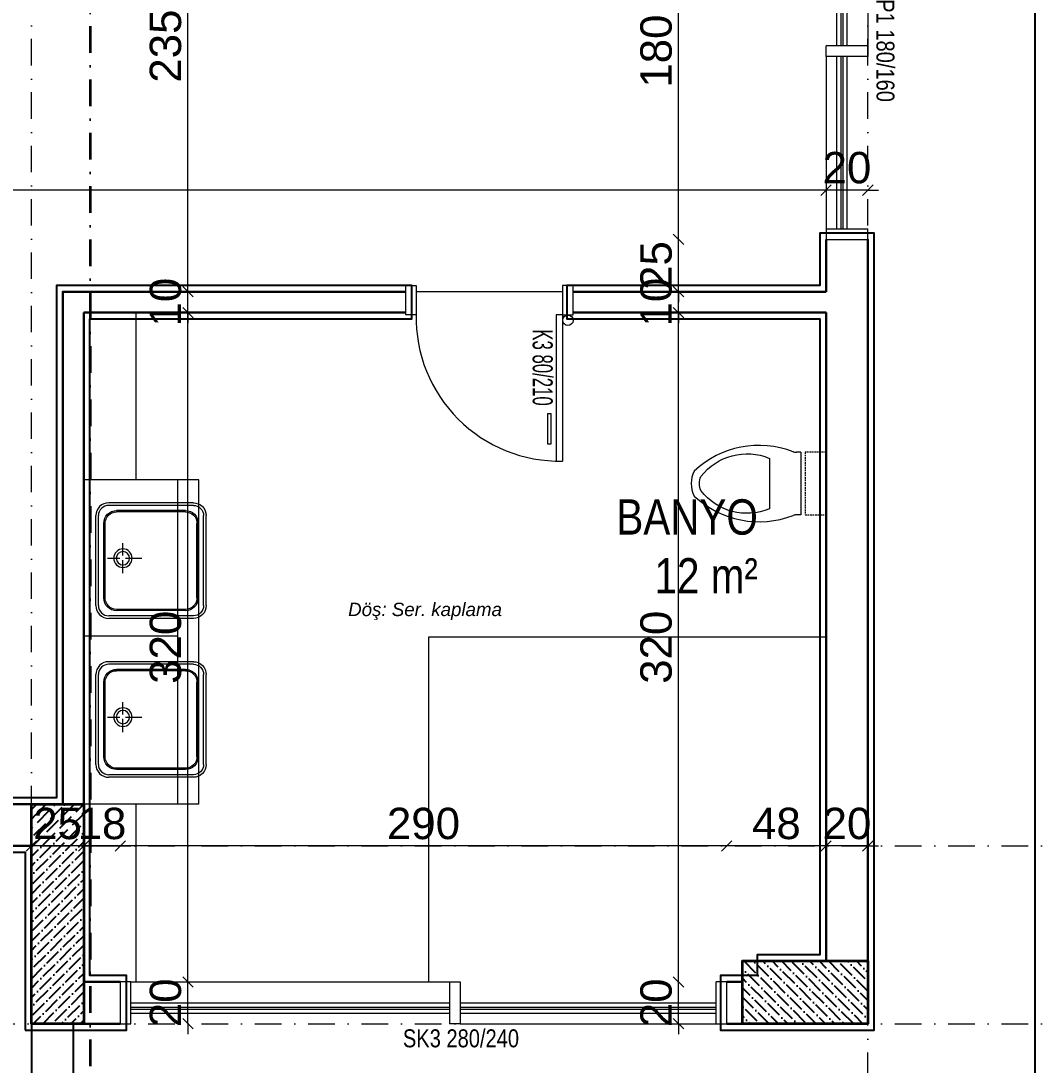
# Model space of a CAD drawing. Header units: millimetres. Extents: x 708 to 46452, y -4963 to 3960.
# Drawn here: x 15897.7 to 16383.7, y 2113.5 to 2612.8 of the extents above; entities that cross this region are included whole.
import ezdxf

# ---------------------------------------------------------------- set-up
doc = ezdxf.new("R2010")
doc.units = ezdxf.units.MM
for name, pattern in [('DASHDOT', [25.4, 12.7, -6.35, 0, -6.35]), ('DUZ', [0]), ('HIDDEN2', [4.7625, 3.175, -1.5875])]:
    doc.linetypes.add(name, pattern=pattern)
for name, color, linetype, lineweight in [('00_DUVAR', 22, 'Continuous', 30), ('00_IC_OLCU', 139, 'Continuous', 20), ('00_KAPI', 53, 'Continuous', 13), ('00_KOLON', 2, 'Continuous', 35), ('00_PENCERE', 103, 'Continuous', 13), ('00_TEFRİŞ', 251, 'Continuous', 9), ('aks ve noktalılar', 129, 'DASHDOT', 13), ('kesit çizgisi', 4, 'DASHDOT', 35), ('yYAZI', 221, 'Continuous', 30), ('ölçü yatay', 150, 'DUZ', 18)]:
    doc.layers.add(name, color=color, linetype=linetype, lineweight=lineweight)
for name, color, linetype in [('00_YAZI', 214, 'Continuous'), ('DUVARTARAMA', 7, 'Continuous'), ('PENCERE', 3, 'Continuous'), ('SIVA', 135, 'Continuous')]:
    doc.layers.add(name, color=color, linetype=linetype)
doc.styles.add('ARIAL2', font='arial.ttf', dxfattribs={"width": 0.8})
doc.styles.add('ARİAL NARROW', font='ARIALN.TTF', dxfattribs={"width": 0.8})
doc.styles.get("Standard").update_dxf_attribs({"font": 'arial.ttf'})
doc.dimstyles.new('ALP_OLCU', dxfattribs={"dimscale": 0, "dimtxt": 15, "dimasz": 5, "dimexe": 0.18, "dimexo": 0.06, "dimgap": 3, "dimtad": 1, "dimdec": 0, "dimrnd": 0.1, "dimzin": 9, "dimdsep": 46, "dimtxsty": 'Standard', "dimblk": 'OBLIQUE', "dimcen": 0, "dimse1": 1, "dimse2": 1, "dimclrd": 256, "dimclre": 256, "dimclrt": 53, "dimadec": 0, "dimazin": 0, "dimtfac": 1, "dimtdec": 0, "dimtix": 1, "dimtmove": 1, "dimatfit": 3, "dimldrblk": 'ARCHTICK', "dimfxl": 0.18, "dimtolj": 1, "dimlwd": -1, "dimarcsym": 0})

# ---------------------------------------------------------------- blocks, each defined once
blk = doc.blocks.new('djfgnldfgs')
at = {"layer": '00_KAPI'}
for p, q in [((-11330.84, 6371.56, 0), (-11330.84, 6441.56, 0)), ((-11327.84, 6371.56, 0), (-11327.84, 6441.51, 0)), ((-11325.44, 6433.31, 0), (-11325.44, 6418.95, 0)), ((-11323.66, 6433.31, 0), (-11325.44, 6433.31, 0)), ((-11323.66, 6418.95, 0), (-11323.66, 6433.31, 0)), ((-11325.44, 6418.95, 0), (-11323.66, 6418.95, 0)), ((-11335.84, 6371.56, 0), (-11335.84, 6357.56, 0)), ((-11330.84, 6371.56, 0), (-11335.84, 6371.56, 0)), ((-11330.84, 6357.56, 0), (-11330.84, 6371.56, 0)), ((-11330.84, 6371.56, 0), (-11327.84, 6371.56, 0)), ((-11260.84, 6357.56, 0), (-11260.84, 6371.56, 0)), ((-11260.84, 6371.56, 0), (-11255.84, 6371.56, 0)), ((-11255.84, 6371.56, 0), (-11255.84, 6357.56, 0)), ((-11330.84, 6360.56), (-11260.84, 6360.56)), ((-11335.84, 6357.56, 0), (-11330.84, 6357.56, 0)), ((-11255.84, 6357.56, 0), (-11260.84, 6357.56, 0))]:
    blk.add_line(p, q, dxfattribs=at)
blk.add_circle((-11333.42, 6374.26), 2.48, dxfattribs=at)
blk.add_arc((-11329.42, 6372.98, 0), 68.6, 358.8187, 91.1813, dxfattribs=at)
at = {"layer": '00_KAPI', "width": 0.6}
blk.add_text('K3 80/210', height=9.562, rotation=90, dxfattribs=at).set_placement((-11316.55, 6378.56, 0))
blk = doc.blocks.new('sfgjfsjf')
at = {"layer": '00_TEFRİŞ', "linetype": 'Continuous'}
for p, q in [((3505.56, 4158.17), (3480.05, 4158.17)), ((3505.56, 4157.39), (3480.05, 4157.39)), ((3503.17, 4155.84), (3482.44, 4155.84)), ((3476.18, 4154.3), (3476.18, 4127.22)), ((3476.95, 4154.3), (3476.95, 4127.22)), ((3503.17, 4155.46), (3482.44, 4155.46)), ((3508.66, 4154.3), (3508.66, 4127.22)), ((3509.43, 4154.3), (3509.43, 4127.22)), ((3478.57, 4151.98), (3478.57, 4129.54)), ((3478.96, 4151.98), (3478.96, 4129.54)), ((3506.65, 4151.98), (3506.65, 4129.54)), ((3507.04, 4151.98), (3507.04, 4129.54)), ((3484.33, 4144.6), (3484.33, 4140.59)), ((3479.64, 4140.05), (3483.39, 4140.05)), ((3485.13, 4140.05), (3490.08, 4140.05)), ((3484.33, 4139.25), (3484.33, 4135.5)), ((3505.56, 4124.12), (3480.05, 4124.12)), ((3503.17, 4126.06), (3482.44, 4126.06)), ((3503.17, 4125.67), (3482.44, 4125.67)), ((3505.56, 4123.35), (3480.05, 4123.35))]:
    blk.add_line(p, q, dxfattribs=at)
at = {"layer": '00_TEFRİŞ', "linetype": 'Continuous', "extrusion": (-4.93187e-17, 2.06507e-18, -1)}
for centre, major_axis, start_param, end_param in [((3480.05, 4154.3), (2.74, 2.74), 3.926991, 5.497787), ((3480.05, 4154.3), (2.19, -2.19), 2.356194, 3.926991), ((3480.05, 4127.22), (2.74, 2.74), 2.356194, 3.926991), ((3480.05, 4127.22), (2.19, 2.19), 2.356194, 3.926991)]:
    blk.add_ellipse(centre, major_axis=major_axis, ratio=1, start_param=start_param, end_param=end_param, dxfattribs=at)
at = {"layer": '00_TEFRİŞ', "linetype": 'Continuous'}
for centre, major_axis, start_param, end_param in [((3482.44, 4151.98), (-2.74, -2.74), 3.926991, 5.497787), ((3503.17, 4151.98), (-2.74, 2.74), 3.926991, 5.497787), ((3505.56, 4154.3), (-2.74, 2.74), 3.926991, 5.497787), ((3505.56, 4154.3), (-2.19, -2.19), 2.356194, 3.926991), ((3482.44, 4151.98), (-2.46, -2.46), 3.926991, 5.497787), ((3503.17, 4151.98), (-2.46, 2.46), 3.926991, 5.497787), ((3484.33, 4140.05), (-1.97, -1.97), -1.570796, 4.712389), ((3484.33, 4140.05), (-1.42, -1.42), -1.570796, 4.712389), ((3482.44, 4129.54), (-2.74, -2.74), -0.785398, 0.785398), ((3482.44, 4129.54), (-2.46, -2.46), -0.785398, 0.785398), ((3503.17, 4129.54), (-2.74, 2.74), 2.356194, 3.926991), ((3503.17, 4129.54), (-2.46, 2.46), 2.356194, 3.926991), ((3505.56, 4127.22), (-2.74, 2.74), 2.356194, 3.926991), ((3505.56, 4127.22), (-2.19, 2.19), 2.356194, 3.926991)]:
    blk.add_ellipse(centre, major_axis=major_axis, ratio=1, start_param=start_param, end_param=end_param, dxfattribs=at)
blk = doc.blocks.new('KLOZET.....')
for p, q in [((-15, -17), (15, -17)), ((-15, -17), (-15, -19.2)), ((15, -17), (15, -19.2))]:
    blk.add_line(p, q)
at = {"linetype": 'HIDDEN2', "ltscale": 0.25}
blk.add_lwpolyline([(-15, -15), (15, -15), (15, -5), (-15, -5)], close=True, dxfattribs=at)
blk.add_lwpolyline([(-3.36, -64.83, -0.341632), (-12.05, -32), (12.05, -32, -0.341632), (3.36, -64.83, -0.199371)], format="xyb", close=True)
for centre, radius, start, end in [((-20, -19.2), 5, 342.1385, 0), ((20, -19.2), 5, 180, 197.8615), ((27.03, -37.01), 45.29, 158.9417, 223.1824), ((-27.03, -37.01), 45.29, 316.8176, 21.0583), ((0, -56.75), 12.75, 241.9275, 298.0725)]:
    blk.add_arc(centre, radius, start, end)
blk = doc.blocks.new('TRHRTH')
at = {"layer": '00_PENCERE', "lineweight": 15}
for p, q in [((7575.02, -2832.96), (7570.02, -2832.96)), ((7570.02, -2832.96), (7570.02, -2852.96)), ((7575.02, -2852.96), (7575.02, -2832.96)), ((7575.02, -2832.96), (7732.52, -2832.96)), ((7727.52, -2832.96), (7727.52, -2852.96)), ((7732.52, -2832.96), (7732.52, -2852.96)), ((7855.02, -2852.96), (7855.02, -2832.96)), ((7860.02, -2832.96), (7855.02, -2832.96)), ((7860.02, -2852.96), (7860.02, -2832.96)), ((7575.02, -2842.96), (7727.52, -2842.96)), ((7575.02, -2844.96), (7727.52, -2844.96)), ((7732.52, -2842.96), (7855.02, -2842.96)), ((7732.52, -2844.96), (7855.02, -2844.96)), ((7575.02, -2845.96), (7727.52, -2845.96)), ((7575.02, -2847.96), (7727.52, -2847.96)), ((7732.52, -2845.96), (7855.02, -2845.96)), ((7732.52, -2847.96), (7855.02, -2847.96)), ((7570.02, -2852.96), (7575.02, -2852.96)), ((7732.52, -2852.96), (7727.52, -2852.96)), ((7732.52, -2852.96), (7860.02, -2852.96))]:
    blk.add_line(p, q, dxfattribs=at)
at = {"layer": '00_PENCERE', "insert": (7705.17, -2864.35), "char_height": 8.5938, "width": 97.8459, "attachment_point": 7, "style": 'ARIAL2'}
blk.add_mtext('SK3 280/240', dxfattribs=at)
blk = doc.blocks.new('YHTYHYT')
at = {"layer": '00_PENCERE', "lineweight": 15}
for p, q in [((6940.02, -2497.96), (6940.02, -2502.96)), ((6960.02, -2497.96), (6940.02, -2497.96)), ((6960.02, -2585.46), (6960.02, -2497.96)), ((6960.02, -2502.96), (6940.02, -2502.96)), ((6950.02, -2585.46), (6950.02, -2502.96)), ((6952.02, -2585.46), (6952.02, -2502.96)), ((6953.02, -2585.46), (6953.02, -2502.96)), ((6955.02, -2585.46), (6955.02, -2502.96)), ((6940.02, -2672.96), (6940.02, -2585.46)), ((6940.02, -2585.46), (6960.02, -2585.46)), ((6960.02, -2585.46), (6960.02, -2590.46)), ((6940.02, -2590.46), (6960.02, -2590.46)), ((6950.02, -2672.96), (6950.02, -2590.46)), ((6952.02, -2672.96), (6952.02, -2590.46)), ((6953.02, -2672.96), (6953.02, -2590.46)), ((6955.02, -2672.96), (6955.02, -2590.46)), ((6960.02, -2672.96), (6940.02, -2672.96)), ((6940.02, -2672.96), (6940.02, -2677.96)), ((6960.02, -2677.96), (6960.02, -2672.96)), ((6940.02, -2677.96), (6960.02, -2677.96))]:
    blk.add_line(p, q, dxfattribs=at)
at = {"layer": '00_PENCERE', "insert": (6936.04, -2612.8), "char_height": 8.594, "width": 97.8459, "attachment_point": 7, "rotation": 90, "style": 'ARIAL2'}
blk.add_mtext('P1 180/160', dxfattribs=at)
blk = doc.blocks.new('_Oblique')
at = {"color": 0, "linetype": 'ByBlock', "lineweight": -2}
blk.add_line((-0.5, -0.5), (0.5, 0.5), dxfattribs=at)
blk = doc.blocks.new('*D705')
at = {"layer": '00_IC_OLCU', "transparency": 16777216}
blk.add_line((16546.9, 2048.33), (16546.9, 2133.33), dxfattribs=at)
at = {"layer": 'Defpoints', "color": 0, "transparency": 16777216}
for p in [(16302.78, 2133.33), (16546.9, 2133.33), (15922.78, 2048.33)]:
    blk.add_point(p, dxfattribs=at)
at = {"layer": '00_IC_OLCU', "transparency": 16777216, "xscale": 5, "yscale": 5, "zscale": 5}
for p, rotation in [((16546.9, 2133.33), 90), ((16546.9, 2048.33), 270)]:
    blk.add_blockref('_Oblique', p, dxfattribs=dict(at, rotation=rotation))
at = {"layer": '00_IC_OLCU', "color": 53, "transparency": 16777216, "insert": (16536.24, 2090.83), "char_height": 15, "attachment_point": 5, "rotation": 90}
blk.add_mtext('\\A1;85', dxfattribs=at)
blk = doc.blocks.new('_ArchTick')
at = {"color": 0, "linetype": 'ByBlock', "const_width": 0.15}
blk.add_lwpolyline([(-0.5, -0.5), (0.5, 0.5)], dxfattribs=at)
blk = doc.blocks.new('*D706')
at = {"layer": '00_IC_OLCU', "transparency": 16777216}
blk.add_line((16546.9, 2133.33), (16546.9, 2218.33), dxfattribs=at)
at = {"layer": 'Defpoints', "color": 0, "transparency": 16777216}
for p in [(16546.9, 2218.33), (16546.9, 2218.33), (16302.78, 2133.33)]:
    blk.add_point(p, dxfattribs=at)
at = {"layer": '00_IC_OLCU', "transparency": 16777216, "xscale": 5, "yscale": 5, "zscale": 5}
for p, rotation in [((16546.9, 2218.33), 90), ((16546.9, 2133.33), 270)]:
    blk.add_blockref('_Oblique', p, dxfattribs=dict(at, rotation=rotation))
at = {"layer": '00_IC_OLCU', "color": 53, "transparency": 16777216, "insert": (16536.24, 2175.83), "char_height": 15, "attachment_point": 5, "rotation": 90}
blk.add_mtext('\\A1;85', dxfattribs=at)
blk = doc.blocks.new('*D711')
at = {"layer": '00_IC_OLCU', "transparency": 16777216}
blk.add_line((16513.26, 2048.33), (16513.26, 2133.33), dxfattribs=at)
at = {"layer": 'Defpoints', "color": 0, "transparency": 16777216}
for p in [(15922.78, 2133.33), (16513.26, 2133.33), (15922.78, 2048.33)]:
    blk.add_point(p, dxfattribs=at)
at = {"layer": '00_IC_OLCU', "transparency": 16777216, "xscale": 5, "yscale": 5, "zscale": 5}
for p, rotation in [((16513.26, 2133.33), 90), ((16513.26, 2048.33), 270)]:
    blk.add_blockref('_Oblique', p, dxfattribs=dict(at, rotation=rotation))
at = {"layer": '00_IC_OLCU', "color": 53, "transparency": 16777216, "insert": (16502.6, 2090.83), "char_height": 15, "attachment_point": 5, "rotation": 90}
blk.add_mtext('\\A1;85', dxfattribs=at)
blk = doc.blocks.new('*D712')
at = {"layer": '00_IC_OLCU', "transparency": 16777216}
blk.add_line((16513.26, 2133.33), (16513.26, 3223.33), dxfattribs=at)
at = {"layer": 'Defpoints', "color": 0, "transparency": 16777216}
for p in [(16302.78, 3223.33), (16513.26, 3223.33), (15922.78, 2133.33)]:
    blk.add_point(p, dxfattribs=at)
at = {"layer": '00_IC_OLCU', "transparency": 16777216, "xscale": 5, "yscale": 5, "zscale": 5}
for p, rotation in [((16513.26, 3223.33), 90), ((16513.26, 2133.33), 270)]:
    blk.add_blockref('_Oblique', p, dxfattribs=dict(at, rotation=rotation))
at = {"layer": '00_IC_OLCU', "color": 53, "transparency": 16777216, "insert": (16502.6, 2678.33), "char_height": 15, "attachment_point": 5, "rotation": 90}
blk.add_mtext('\\A1;1090', dxfattribs=at)
blk = doc.blocks.new('*D714')
at = {"layer": '00_IC_OLCU', "transparency": 16777216}
blk.add_line((16487.5, 2048.33), (16487.5, 2508.33), dxfattribs=at)
at = {"layer": 'Defpoints', "color": 0, "transparency": 16777216}
for p in [(16302.78, 2508.33), (16487.5, 2508.33), (15922.78, 2048.33)]:
    blk.add_point(p, dxfattribs=at)
at = {"layer": '00_IC_OLCU', "transparency": 16777216, "xscale": 5, "yscale": 5, "zscale": 5}
for p, rotation in [((16487.5, 2508.33), 90), ((16487.5, 2048.33), 270)]:
    blk.add_blockref('_Oblique', p, dxfattribs=dict(at, rotation=rotation))
at = {"layer": '00_IC_OLCU', "color": 53, "transparency": 16777216, "insert": (16476.84, 2278.33), "char_height": 15, "attachment_point": 5, "rotation": 90}
blk.add_mtext('\\A1;460', dxfattribs=at)
blk = doc.blocks.new('*D715')
at = {"layer": '00_IC_OLCU', "transparency": 16777216}
blk.add_line((16487.5, 2508.33), (16487.5, 2688.33), dxfattribs=at)
at = {"layer": 'Defpoints', "color": 0, "transparency": 16777216}
for p in [(16302.78, 2688.33), (16487.5, 2688.33), (16302.78, 2508.33)]:
    blk.add_point(p, dxfattribs=at)
at = {"layer": '00_IC_OLCU', "transparency": 16777216, "xscale": 5, "yscale": 5, "zscale": 5}
for p, rotation in [((16487.5, 2688.33), 90), ((16487.5, 2508.33), 270)]:
    blk.add_blockref('_Oblique', p, dxfattribs=dict(at, rotation=rotation))
at = {"layer": '00_IC_OLCU', "color": 53, "transparency": 16777216, "insert": (16476.84, 2598.33), "char_height": 15, "attachment_point": 5, "rotation": 90}
blk.add_mtext('\\A1;180', dxfattribs=at)
blk = doc.blocks.new('*D719')
at = {"layer": '00_IC_OLCU', "transparency": 16777216}
blk.add_line((15162.78, 1719.02), (16302.78, 1719.02), dxfattribs=at)
at = {"layer": 'Defpoints', "color": 0, "transparency": 16777216}
for p in [(16302.78, 2133.33), (15162.78, 2048.33), (16302.78, 1719.02)]:
    blk.add_point(p, dxfattribs=at)
at = {"layer": '00_IC_OLCU', "transparency": 16777216, "xscale": 5, "yscale": 5, "zscale": 5, "rotation": 180}
blk.add_blockref('_Oblique', (15162.78, 1719.02), dxfattribs=at)
at = {"layer": '00_IC_OLCU', "transparency": 16777216, "xscale": 5, "yscale": 5, "zscale": 5}
blk.add_blockref('_Oblique', (16302.78, 1719.02), dxfattribs=at)
at = {"layer": '00_IC_OLCU', "color": 53, "transparency": 16777216, "insert": (15732.78, 1729.68), "char_height": 15, "attachment_point": 5}
blk.add_mtext('\\A1;1140', dxfattribs=at)
blk = doc.blocks.new('*D727')
at = {"layer": '00_IC_OLCU', "transparency": 16777216}
blk.add_line((15332.78, 1784.06), (15922.78, 1784.06), dxfattribs=at)
at = {"layer": 'Defpoints', "color": 0, "transparency": 16777216}
for p in [(15332.78, 2233.33), (15922.78, 2048.33), (15922.78, 1784.06)]:
    blk.add_point(p, dxfattribs=at)
at = {"layer": '00_IC_OLCU', "transparency": 16777216, "xscale": 5, "yscale": 5, "zscale": 5, "rotation": 180}
blk.add_blockref('_Oblique', (15332.78, 1784.06), dxfattribs=at)
at = {"layer": '00_IC_OLCU', "transparency": 16777216, "xscale": 5, "yscale": 5, "zscale": 5}
blk.add_blockref('_Oblique', (15922.78, 1784.06), dxfattribs=at)
at = {"layer": '00_IC_OLCU', "color": 53, "transparency": 16777216, "insert": (15627.78, 1794.72), "char_height": 15, "attachment_point": 5}
blk.add_mtext('\\A1;590', dxfattribs=at)
blk = doc.blocks.new('*D728')
at = {"layer": '00_IC_OLCU', "transparency": 16777216}
blk.add_line((15922.78, 1784.06), (16302.78, 1784.06), dxfattribs=at)
at = {"layer": 'Defpoints', "color": 0, "transparency": 16777216}
for p in [(16302.78, 2133.33), (15922.78, 2048.33), (16302.78, 1784.06)]:
    blk.add_point(p, dxfattribs=at)
at = {"layer": '00_IC_OLCU', "transparency": 16777216, "xscale": 5, "yscale": 5, "zscale": 5, "rotation": 180}
blk.add_blockref('_Oblique', (15922.78, 1784.06), dxfattribs=at)
at = {"layer": '00_IC_OLCU', "transparency": 16777216, "xscale": 5, "yscale": 5, "zscale": 5}
blk.add_blockref('_Oblique', (16302.78, 1784.06), dxfattribs=at)
at = {"layer": '00_IC_OLCU', "color": 53, "transparency": 16777216, "insert": (16112.78, 1794.72), "char_height": 15, "attachment_point": 5}
blk.add_mtext('\\A1;380', dxfattribs=at)
blk = doc.blocks.new('*D731')
at = {"layer": '00_IC_OLCU', "transparency": 16777216}
blk.add_line((15702.78, 1812.74), (15945.28, 1812.74), dxfattribs=at)
at = {"layer": 'Defpoints', "color": 0, "transparency": 16777216}
for p in [(15702.78, 2218.33), (15945.28, 2133.33), (15945.28, 1812.74)]:
    blk.add_point(p, dxfattribs=at)
at = {"layer": '00_IC_OLCU', "transparency": 16777216, "xscale": 5, "yscale": 5, "zscale": 5, "rotation": 180}
blk.add_blockref('_Oblique', (15702.78, 1812.74), dxfattribs=at)
at = {"layer": '00_IC_OLCU', "transparency": 16777216, "xscale": 5, "yscale": 5, "zscale": 5}
blk.add_blockref('_Oblique', (15945.28, 1812.74), dxfattribs=at)
at = {"layer": '00_IC_OLCU', "color": 53, "transparency": 16777216, "insert": (15824.03, 1823.4), "char_height": 15, "attachment_point": 5}
blk.add_mtext('\\A1;243', dxfattribs=at)
blk = doc.blocks.new('*D732')
at = {"layer": '00_IC_OLCU', "transparency": 16777216}
blk.add_line((15945.28, 1812.74), (16235.28, 1812.74), dxfattribs=at)
at = {"layer": 'Defpoints', "color": 0, "transparency": 16777216}
for p in [(15945.28, 2133.33), (16235.28, 2133.33), (16235.28, 1812.74)]:
    blk.add_point(p, dxfattribs=at)
at = {"layer": '00_IC_OLCU', "transparency": 16777216, "xscale": 5, "yscale": 5, "zscale": 5, "rotation": 180}
blk.add_blockref('_Oblique', (15945.28, 1812.74), dxfattribs=at)
at = {"layer": '00_IC_OLCU', "transparency": 16777216, "xscale": 5, "yscale": 5, "zscale": 5}
blk.add_blockref('_Oblique', (16235.28, 1812.74), dxfattribs=at)
at = {"layer": '00_IC_OLCU', "color": 53, "transparency": 16777216, "insert": (16090.28, 1823.4), "char_height": 15, "attachment_point": 5}
blk.add_mtext('\\A1;290', dxfattribs=at)
blk = doc.blocks.new('*D733')
at = {"layer": '00_IC_OLCU', "transparency": 16777216}
blk.add_line((16235.28, 1812.74), (16302.78, 1812.74), dxfattribs=at)
at = {"layer": 'Defpoints', "color": 0, "transparency": 16777216}
for p in [(16235.28, 2133.33), (16302.78, 2133.33), (16302.78, 1812.74)]:
    blk.add_point(p, dxfattribs=at)
at = {"layer": '00_IC_OLCU', "transparency": 16777216, "xscale": 5, "yscale": 5, "zscale": 5, "rotation": 180}
blk.add_blockref('_Oblique', (16235.28, 1812.74), dxfattribs=at)
at = {"layer": '00_IC_OLCU', "transparency": 16777216, "xscale": 5, "yscale": 5, "zscale": 5}
blk.add_blockref('_Oblique', (16302.78, 1812.74), dxfattribs=at)
at = {"layer": '00_IC_OLCU', "color": 53, "transparency": 16777216, "insert": (16269.03, 1823.4), "char_height": 15, "attachment_point": 5}
blk.add_mtext('\\A1;68', dxfattribs=at)
blk = doc.blocks.new('*D748')
at = {"layer": '00_IC_OLCU', "transparency": 16777216}
for p, q in [((16212.23, 2153.33), (16212.23, 2158.33)), ((16212.23, 2133.33), (16212.23, 2153.33)), ((16212.23, 2133.33), (16212.23, 2128.33))]:
    blk.add_line(p, q, dxfattribs=at)
at = {"layer": 'Defpoints', "color": 0, "transparency": 16777216}
for p in [(16212.23, 2153.33), (16242.78, 2153.33), (16242.78, 2133.33)]:
    blk.add_point(p, dxfattribs=at)
at = {"layer": '00_IC_OLCU', "transparency": 16777216, "xscale": 5, "yscale": 5, "zscale": 5}
for p, rotation in [((16212.23, 2153.33), 270), ((16212.23, 2133.33), 90)]:
    blk.add_blockref('_Oblique', p, dxfattribs=dict(at, rotation=rotation))
at = {"layer": '00_IC_OLCU', "color": 53, "transparency": 16777216, "insert": (16201.57, 2143.33), "char_height": 15, "attachment_point": 5, "rotation": 90}
blk.add_mtext('\\A1;20', dxfattribs=at)
blk = doc.blocks.new('*D749')
at = {"layer": '00_IC_OLCU', "transparency": 16777216}
blk.add_line((16212.23, 2153.33), (16212.23, 2473.33), dxfattribs=at)
at = {"layer": 'Defpoints', "color": 0, "transparency": 16777216}
for p in [(16212.23, 2473.33), (16282.78, 2473.33), (16242.78, 2153.33)]:
    blk.add_point(p, dxfattribs=at)
at = {"layer": '00_IC_OLCU', "transparency": 16777216, "xscale": 5, "yscale": 5, "zscale": 5}
for p, rotation in [((16212.23, 2473.33), 90), ((16212.23, 2153.33), 270)]:
    blk.add_blockref('_Oblique', p, dxfattribs=dict(at, rotation=rotation))
at = {"layer": '00_IC_OLCU', "color": 53, "transparency": 16777216, "insert": (16201.56, 2313.33), "char_height": 15, "attachment_point": 5, "rotation": 90}
blk.add_mtext('\\A1;320', dxfattribs=at)
blk = doc.blocks.new('*D750')
at = {"layer": '00_IC_OLCU', "transparency": 16777216}
for p, q in [((16212.23, 2483.33), (16212.23, 2488.33)), ((16212.23, 2473.33), (16212.23, 2483.33)), ((16212.23, 2473.33), (16212.23, 2468.33))]:
    blk.add_line(p, q, dxfattribs=at)
at = {"layer": 'Defpoints', "color": 0, "transparency": 16777216}
for p in [(16212.23, 2483.33), (16282.78, 2483.33), (16282.78, 2473.33)]:
    blk.add_point(p, dxfattribs=at)
at = {"layer": '00_IC_OLCU', "transparency": 16777216, "xscale": 5, "yscale": 5, "zscale": 5}
for p, rotation in [((16212.23, 2483.33), 270), ((16212.23, 2473.33), 90)]:
    blk.add_blockref('_Oblique', p, dxfattribs=dict(at, rotation=rotation))
at = {"layer": '00_IC_OLCU', "color": 53, "transparency": 16777216, "insert": (16201.57, 2478.33), "char_height": 15, "attachment_point": 5, "rotation": 90}
blk.add_mtext('\\A1;10', dxfattribs=at)
blk = doc.blocks.new('*D751')
at = {"layer": '00_IC_OLCU', "transparency": 16777216}
for p, q in [((16212.23, 2508.33), (16212.23, 2513.33)), ((16212.23, 2483.33), (16212.23, 2508.33)), ((16212.23, 2483.33), (16212.23, 2478.33))]:
    blk.add_line(p, q, dxfattribs=at)
at = {"layer": 'Defpoints', "color": 0, "transparency": 16777216}
for p in [(16212.23, 2508.33), (16292.78, 2508.33), (16282.78, 2483.33)]:
    blk.add_point(p, dxfattribs=at)
at = {"layer": '00_IC_OLCU', "transparency": 16777216, "xscale": 5, "yscale": 5, "zscale": 5}
for p, rotation in [((16212.23, 2508.33), 270), ((16212.23, 2483.33), 90)]:
    blk.add_blockref('_Oblique', p, dxfattribs=dict(at, rotation=rotation))
at = {"layer": '00_IC_OLCU', "color": 53, "transparency": 16777216, "insert": (16201.57, 2495.83), "char_height": 15, "attachment_point": 5, "rotation": 90}
blk.add_mtext('\\A1;25', dxfattribs=at)
blk = doc.blocks.new('*D752')
at = {"layer": '00_IC_OLCU', "transparency": 16777216}
blk.add_line((16212.23, 2508.33), (16212.23, 2688.33), dxfattribs=at)
at = {"layer": 'Defpoints', "color": 0, "transparency": 16777216}
for p in [(16212.23, 2688.33), (16292.78, 2688.33), (16292.78, 2508.33)]:
    blk.add_point(p, dxfattribs=at)
at = {"layer": '00_IC_OLCU', "transparency": 16777216, "xscale": 5, "yscale": 5, "zscale": 5}
for p, rotation in [((16212.23, 2688.33), 90), ((16212.23, 2508.33), 270)]:
    blk.add_blockref('_Oblique', p, dxfattribs=dict(at, rotation=rotation))
at = {"layer": '00_IC_OLCU', "color": 53, "transparency": 16777216, "insert": (16201.57, 2598.33), "char_height": 15, "attachment_point": 5, "rotation": 90}
blk.add_mtext('\\A1;180', dxfattribs=at)
blk = doc.blocks.new('*D761')
at = {"layer": '00_IC_OLCU', "transparency": 16777216}
for p, q in [((15977.63, 2153.33), (15977.63, 2158.33)), ((15977.63, 2133.33), (15977.63, 2153.33)), ((15977.63, 2133.33), (15977.63, 2128.33))]:
    blk.add_line(p, q, dxfattribs=at)
at = {"layer": 'Defpoints', "color": 0, "transparency": 16777216}
for p in [(15945.28, 2153.33), (15977.63, 2153.33), (15945.28, 2133.33)]:
    blk.add_point(p, dxfattribs=at)
at = {"layer": '00_IC_OLCU', "transparency": 16777216, "xscale": 5, "yscale": 5, "zscale": 5}
for p, rotation in [((15977.63, 2153.33), 270), ((15977.63, 2133.33), 90)]:
    blk.add_blockref('_Oblique', p, dxfattribs=dict(at, rotation=rotation))
at = {"layer": '00_IC_OLCU', "color": 53, "transparency": 16777216, "insert": (15966.97, 2143.33), "char_height": 15, "attachment_point": 5, "rotation": 90}
blk.add_mtext('\\A1;20', dxfattribs=at)
blk = doc.blocks.new('*D762')
at = {"layer": '00_IC_OLCU', "transparency": 16777216}
blk.add_line((15977.63, 2153.33), (15977.63, 2473.33), dxfattribs=at)
at = {"layer": 'Defpoints', "color": 0, "transparency": 16777216}
for p in [(15977.63, 2473.33), (16004.78, 2473.33), (15945.28, 2153.33)]:
    blk.add_point(p, dxfattribs=at)
at = {"layer": '00_IC_OLCU', "transparency": 16777216, "xscale": 5, "yscale": 5, "zscale": 5}
for p, rotation in [((15977.63, 2473.33), 90), ((15977.63, 2153.33), 270)]:
    blk.add_blockref('_Oblique', p, dxfattribs=dict(at, rotation=rotation))
at = {"layer": '00_IC_OLCU', "color": 53, "transparency": 16777216, "insert": (15966.97, 2313.33), "char_height": 15, "attachment_point": 5, "rotation": 90}
blk.add_mtext('\\A1;320', dxfattribs=at)
blk = doc.blocks.new('*D763')
at = {"layer": '00_IC_OLCU', "transparency": 16777216}
for p, q in [((15977.63, 2483.33), (15977.63, 2488.33)), ((15977.63, 2473.33), (15977.63, 2483.33)), ((15977.63, 2473.33), (15977.63, 2468.33))]:
    blk.add_line(p, q, dxfattribs=at)
at = {"layer": 'Defpoints', "color": 0, "transparency": 16777216}
for p in [(15977.63, 2483.33), (15999.78, 2483.33), (16004.78, 2473.33)]:
    blk.add_point(p, dxfattribs=at)
at = {"layer": '00_IC_OLCU', "transparency": 16777216, "xscale": 5, "yscale": 5, "zscale": 5}
for p, rotation in [((15977.63, 2483.33), 270), ((15977.63, 2473.33), 90)]:
    blk.add_blockref('_Oblique', p, dxfattribs=dict(at, rotation=rotation))
at = {"layer": '00_IC_OLCU', "color": 53, "transparency": 16777216, "insert": (15966.97, 2478.33), "char_height": 15, "attachment_point": 5, "rotation": 90}
blk.add_mtext('\\A1;10', dxfattribs=at)
blk = doc.blocks.new('*D764')
at = {"layer": '00_IC_OLCU', "transparency": 16777216}
blk.add_line((15977.63, 2483.33), (15977.63, 2718.14), dxfattribs=at)
at = {"layer": 'Defpoints', "color": 0, "transparency": 16777216}
for p in [(15977.63, 2718.14), (15990.78, 2718.14), (15999.78, 2483.33)]:
    blk.add_point(p, dxfattribs=at)
at = {"layer": '00_IC_OLCU', "transparency": 16777216, "xscale": 5, "yscale": 5, "zscale": 5}
for p, rotation in [((15977.63, 2718.14), 90), ((15977.63, 2483.33), 270)]:
    blk.add_blockref('_Oblique', p, dxfattribs=dict(at, rotation=rotation))
at = {"layer": '00_IC_OLCU', "color": 53, "transparency": 16777216, "insert": (15966.97, 2600.73), "char_height": 15, "attachment_point": 5, "rotation": 90}
blk.add_mtext('\\A1;235', dxfattribs=at)
blk = doc.blocks.new('*D819')
at = {"layer": '00_IC_OLCU', "transparency": 16777216}
for p, q in [((16282.78, 2531.87), (16277.78, 2531.87)), ((16302.78, 2531.87), (16282.78, 2531.87)), ((16302.78, 2531.87), (16307.78, 2531.87))]:
    blk.add_line(p, q, dxfattribs=at)
at = {"layer": 'Defpoints', "color": 0, "transparency": 16777216}
for p in [(16282.78, 2531.87), (16282.78, 2508.33), (16302.78, 2508.33)]:
    blk.add_point(p, dxfattribs=at)
at = {"layer": '00_IC_OLCU', "transparency": 16777216, "xscale": 5, "yscale": 5, "zscale": 5}
blk.add_blockref('_Oblique', (16282.78, 2531.87), dxfattribs=at)
at = {"layer": '00_IC_OLCU', "transparency": 16777216, "xscale": 5, "yscale": 5, "zscale": 5, "rotation": 180}
blk.add_blockref('_Oblique', (16302.78, 2531.87), dxfattribs=at)
at = {"layer": '00_IC_OLCU', "color": 53, "transparency": 16777216, "insert": (16292.78, 2542.53), "char_height": 15, "attachment_point": 5}
blk.add_mtext('\\A1;20', dxfattribs=at)
blk = doc.blocks.new('*D820')
at = {"layer": '00_IC_OLCU', "transparency": 16777216}
blk.add_line((16282.78, 2531.87), (15352.78, 2531.87), dxfattribs=at)
at = {"layer": 'Defpoints', "color": 0, "transparency": 16777216}
for p in [(15352.78, 2531.87), (16282.78, 2508.33), (15352.78, 2448.33)]:
    blk.add_point(p, dxfattribs=at)
at = {"layer": '00_IC_OLCU', "transparency": 16777216, "xscale": 5, "yscale": 5, "zscale": 5, "rotation": 180}
blk.add_blockref('_Oblique', (15352.78, 2531.87), dxfattribs=at)
at = {"layer": '00_IC_OLCU', "transparency": 16777216, "xscale": 5, "yscale": 5, "zscale": 5}
blk.add_blockref('_Oblique', (16282.78, 2531.87), dxfattribs=at)
at = {"layer": '00_IC_OLCU', "color": 53, "transparency": 16777216, "insert": (15817.78, 2542.53), "char_height": 15, "attachment_point": 5}
blk.add_mtext('\\A1;930', dxfattribs=at)
blk = doc.blocks.new('*D824')
at = {"layer": '00_IC_OLCU', "transparency": 16777216}
for p, q in [((16282.78, 2218.33), (16277.78, 2218.33)), ((16302.78, 2218.33), (16282.78, 2218.33)), ((16302.78, 2218.33), (16307.78, 2218.33))]:
    blk.add_line(p, q, dxfattribs=at)
at = {"layer": 'Defpoints', "color": 0, "transparency": 16777216}
for p in [(16282.78, 2218.33), (16282.78, 2163.33), (16302.78, 2163.33)]:
    blk.add_point(p, dxfattribs=at)
at = {"layer": '00_IC_OLCU', "transparency": 16777216, "xscale": 5, "yscale": 5, "zscale": 5}
blk.add_blockref('_Oblique', (16282.78, 2218.33), dxfattribs=at)
at = {"layer": '00_IC_OLCU', "transparency": 16777216, "xscale": 5, "yscale": 5, "zscale": 5, "rotation": 180}
blk.add_blockref('_Oblique', (16302.78, 2218.33), dxfattribs=at)
at = {"layer": '00_IC_OLCU', "color": 53, "transparency": 16777216, "insert": (16292.78, 2228.99), "char_height": 15, "attachment_point": 5}
blk.add_mtext('\\A1;20', dxfattribs=at)
blk = doc.blocks.new('*D825')
at = {"layer": '00_IC_OLCU', "transparency": 16777216}
blk.add_line((16282.78, 2218.33), (16235.28, 2218.33), dxfattribs=at)
at = {"layer": 'Defpoints', "color": 0, "transparency": 16777216}
for p in [(16235.28, 2218.33), (16282.78, 2163.33), (16235.28, 2153.33)]:
    blk.add_point(p, dxfattribs=at)
at = {"layer": '00_IC_OLCU', "transparency": 16777216, "xscale": 5, "yscale": 5, "zscale": 5, "rotation": 180}
blk.add_blockref('_Oblique', (16235.28, 2218.33), dxfattribs=at)
at = {"layer": '00_IC_OLCU', "transparency": 16777216, "xscale": 5, "yscale": 5, "zscale": 5}
blk.add_blockref('_Oblique', (16282.78, 2218.33), dxfattribs=at)
at = {"layer": '00_IC_OLCU', "color": 53, "transparency": 16777216, "insert": (16259.03, 2228.99), "char_height": 15, "attachment_point": 5}
blk.add_mtext('\\A1;48', dxfattribs=at)
blk = doc.blocks.new('*D826')
at = {"layer": '00_IC_OLCU', "transparency": 16777216}
blk.add_line((16235.28, 2218.33), (15945.28, 2218.33), dxfattribs=at)
at = {"layer": 'Defpoints', "color": 0, "transparency": 16777216}
for p in [(15945.28, 2218.33), (15945.28, 2153.33), (16235.28, 2153.33)]:
    blk.add_point(p, dxfattribs=at)
at = {"layer": '00_IC_OLCU', "transparency": 16777216, "xscale": 5, "yscale": 5, "zscale": 5, "rotation": 180}
blk.add_blockref('_Oblique', (15945.28, 2218.33), dxfattribs=at)
at = {"layer": '00_IC_OLCU', "transparency": 16777216, "xscale": 5, "yscale": 5, "zscale": 5}
blk.add_blockref('_Oblique', (16235.28, 2218.33), dxfattribs=at)
at = {"layer": '00_IC_OLCU', "color": 53, "transparency": 16777216, "insert": (16090.28, 2228.99), "char_height": 15, "attachment_point": 5}
blk.add_mtext('\\A1;290', dxfattribs=at)
blk = doc.blocks.new('*D827')
at = {"layer": '00_IC_OLCU', "transparency": 16777216}
for p, q in [((15927.78, 2218.33), (15922.78, 2218.33)), ((15945.28, 2218.33), (15927.78, 2218.33)), ((15945.28, 2218.33), (15950.28, 2218.33))]:
    blk.add_line(p, q, dxfattribs=at)
at = {"layer": 'Defpoints', "color": 0, "transparency": 16777216}
for p in [(15927.78, 2218.33), (15945.28, 2153.33), (15927.78, 2133.33)]:
    blk.add_point(p, dxfattribs=at)
at = {"layer": '00_IC_OLCU', "transparency": 16777216, "xscale": 5, "yscale": 5, "zscale": 5}
blk.add_blockref('_Oblique', (15927.78, 2218.33), dxfattribs=at)
at = {"layer": '00_IC_OLCU', "transparency": 16777216, "xscale": 5, "yscale": 5, "zscale": 5, "rotation": 180}
blk.add_blockref('_Oblique', (15945.28, 2218.33), dxfattribs=at)
at = {"layer": '00_IC_OLCU', "color": 53, "transparency": 16777216, "insert": (15936.53, 2228.99), "char_height": 15, "attachment_point": 5}
blk.add_mtext('\\A1;18', dxfattribs=at)
blk = doc.blocks.new('*D828')
at = {"layer": '00_IC_OLCU', "transparency": 16777216}
for p, q in [((15902.78, 2218.33), (15897.78, 2218.33)), ((15927.78, 2218.33), (15902.78, 2218.33)), ((15927.78, 2218.33), (15932.78, 2218.33))]:
    blk.add_line(p, q, dxfattribs=at)
at = {"layer": 'Defpoints', "color": 0, "transparency": 16777216}
for p in [(15902.78, 2218.33), (15902.78, 2218.33), (15927.78, 2133.33)]:
    blk.add_point(p, dxfattribs=at)
at = {"layer": '00_IC_OLCU', "transparency": 16777216, "xscale": 5, "yscale": 5, "zscale": 5}
blk.add_blockref('_Oblique', (15902.78, 2218.33), dxfattribs=at)
at = {"layer": '00_IC_OLCU', "transparency": 16777216, "xscale": 5, "yscale": 5, "zscale": 5, "rotation": 180}
blk.add_blockref('_Oblique', (15927.78, 2218.33), dxfattribs=at)
at = {"layer": '00_IC_OLCU', "color": 53, "transparency": 16777216, "insert": (15915.28, 2228.99), "char_height": 15, "attachment_point": 5}
blk.add_mtext('\\A1;25', dxfattribs=at)
blk = doc.blocks.new('*D829')
at = {"layer": '00_IC_OLCU', "transparency": 16777216}
blk.add_line((15902.78, 2218.33), (15332.78, 2218.33), dxfattribs=at)
at = {"layer": 'Defpoints', "color": 0, "transparency": 16777216}
for p in [(15332.78, 2218.33), (15332.78, 2218.33), (15902.78, 2218.33)]:
    blk.add_point(p, dxfattribs=at)
at = {"layer": '00_IC_OLCU', "transparency": 16777216, "xscale": 5, "yscale": 5, "zscale": 5, "rotation": 180}
blk.add_blockref('_Oblique', (15332.78, 2218.33), dxfattribs=at)
at = {"layer": '00_IC_OLCU', "transparency": 16777216, "xscale": 5, "yscale": 5, "zscale": 5}
blk.add_blockref('_Oblique', (15902.78, 2218.33), dxfattribs=at)
at = {"layer": '00_IC_OLCU', "color": 53, "transparency": 16777216, "insert": (15617.78, 2228.99), "char_height": 15, "attachment_point": 5}
blk.add_mtext('\\A1;570', dxfattribs=at)
blk = doc.blocks.new('RERG')
at = {"layer": '00_IC_OLCU'}
for base, p1, p2, picture, middle in [((16513.26, 3223.33), (15922.78, 2133.33), (16302.78, 3223.33), '*D712', (16502.6, 2678.33)), ((15977.63, 2718.14), (15999.78, 2483.33), (15990.78, 2718.14), '*D764', (15966.97, 2600.73)), ((16212.23, 2688.33), (16292.78, 2508.33), (16292.78, 2688.33), '*D752', (16201.57, 2598.33)), ((16487.5, 2688.33), (16302.78, 2508.33), (16302.78, 2688.33), '*D715', (16476.84, 2598.33)), ((16212.23, 2508.33), (16282.78, 2483.33), (16292.78, 2508.33), '*D751', (16201.57, 2495.83)), ((16487.5, 2508.33), (15922.78, 2048.33), (16302.78, 2508.33), '*D714', (16476.84, 2278.33)), ((15977.63, 2483.33), (16004.78, 2473.33), (15999.78, 2483.33), '*D763', (15966.97, 2478.33)), ((16212.23, 2483.33), (16282.78, 2473.33), (16282.78, 2483.33), '*D750', (16201.57, 2478.33)), ((15977.63, 2473.33), (15945.28, 2153.33), (16004.78, 2473.33), '*D762', (15966.97, 2313.33)), ((16212.23, 2473.33), (16242.78, 2153.33), (16282.78, 2473.33), '*D749', (16201.56, 2313.33)), ((16546.9, 2218.33), (16302.78, 2133.33), (16546.9, 2218.33), '*D706', (16536.24, 2175.83)), ((15977.63, 2153.33), (15945.28, 2133.33), (15945.28, 2153.33), '*D761', (15966.97, 2143.33)), ((16212.23, 2153.33), (16242.78, 2133.33), (16242.78, 2153.33), '*D748', (16201.57, 2143.33)), ((16546.9, 2133.33), (15922.78, 2048.33), (16302.78, 2133.33), '*D705', (16536.24, 2090.83)), ((16513.26, 2133.33), (15922.78, 2048.33), (15922.78, 2133.33), '*D711', (16502.6, 2090.83))]:
    dim = blk.add_linear_dim(base=base, p1=p1, p2=p2, angle=90, dimstyle='ALP_OLCU', override={"dimscale": 1}, dxfattribs=at)
    dim.commit()
    dim.dimension.update_dxf_attribs({"geometry": picture, "text_midpoint": middle})
for base, p1, p2, picture, middle in [((15352.78, 2531.87), (16282.78, 2508.33), (15352.78, 2448.33), '*D820', (15817.78, 2542.53)), ((16282.78, 2531.87), (16302.78, 2508.33), (16282.78, 2508.33), '*D819', (16292.78, 2542.53)), ((15332.78, 2218.33), (15902.78, 2218.33), (15332.78, 2218.33), '*D829', (15617.78, 2228.99)), ((15902.78, 2218.33), (15927.78, 2133.33), (15902.78, 2218.33), '*D828', (15915.28, 2228.99)), ((15927.77624812, 2218.33006802), (15945.27624812, 2153.33006802), (15927.77624812, 2133.33006802), '*D827', (15936.52624812, 2228.98866284)), ((15945.28, 2218.33), (16235.28, 2153.33), (15945.28, 2153.33), '*D826', (16090.28, 2228.99)), ((16235.27624812, 2218.33006802), (16282.77624812, 2163.33006802), (16235.27624812, 2153.33006802), '*D825', (16259.02624812, 2228.98866284)), ((16282.78, 2218.33), (16302.78, 2163.33), (16282.78, 2163.33), '*D824', (16292.78, 2228.99)), ((15922.78, 1784.06), (15332.78, 2233.33), (15922.78, 2048.33), '*D727', (15627.78, 1794.72)), ((15945.27624812, 1812.73920691), (15702.77624812, 2218.33006802), (15945.27624812, 2133.33006802), '*D731', (15824.02624812, 1823.40291769)), ((16302.78, 1719.02), (15162.78, 2048.33), (16302.78, 2133.33), '*D719', (15732.78, 1729.68)), ((16302.78, 1784.06), (15922.78, 2048.33), (16302.78, 2133.33), '*D728', (16112.78, 1794.72)), ((16235.28, 1812.74), (15945.28, 2133.33), (16235.28, 2133.33), '*D732', (16090.28, 1823.4)), ((16302.77624812, 1812.73920691), (16235.27624812, 2133.33006802), (16302.77624812, 2133.33006802), '*D733', (16269.02624812, 1823.39780173))]:
    dim = blk.add_linear_dim(base=base, p1=p1, p2=p2, dimstyle='ALP_OLCU', override={"dimscale": 1}, dxfattribs=at)
    dim.commit()
    dim.dimension.update_dxf_attribs({"geometry": picture, "text_midpoint": middle})

msp = doc.modelspace()

# ---------------------------------------------------------------- hatches: boundary and pattern name
at = {"layer": 'DUVARTARAMA'}
h = msp.add_hatch(dxfattribs=at)
h.set_pattern_fill('ANSI36', color=8)
h.set_pattern_definition([(45, (15353.3842, -864.1013), (1.683798, 6.173926), [7.9375, -1.5875, 0, -1.5875])])
h.paths.add_polyline_path([(15902.776, 2238.33), (15927.776, 2238.33), (15927.776, 2133.33), (15902.776, 2133.33)])
h = msp.add_hatch(dxfattribs=at)
h.set_pattern_fill('ANSI36', color=8, angle=90)
h.set_pattern_definition([(135, (19400.2076, 1583.938), (-6.173926, 1.683798), [7.9375, -1.5875, 0, -1.5875])])
h.paths.add_polyline_path([(16242.776, 2133.33), (16242.776, 2163.33), (16302.776, 2163.33), (16302.776, 2133.33)])

# ---------------------------------------------------------------- linework, layer by layer
for points in [[(15332.776, 2728.138), (15082.776, 2728.138), (15082.776, 1968.33), (16002.776, 1968.33), (16002.776, 2053.33), (16382.776, 2053.33), (16382.776, 3473.33), (15720.776, 3473.33), (15720.776, 3223.33)], [(15922.776, 2133.33), (15922.776, 2048.33), (15162.776, 2048.33), (15162.776, 2588.33), (15332.776, 2588.33)], [(15902.776, 2133.33), (15902.776, 2068.33), (15182.776, 2068.33), (15182.776, 2568.33), (15332.776, 2568.33)]]:
    msp.add_lwpolyline(points)
at = {"layer": '00_DUVAR'}
for p, q in [((16282.776, 2508.33), (16282.776, 2483.33)), ((15927.776, 2238.33), (15927.776, 2473.33)), ((15927.776, 2473.33), (16081.776, 2473.33)), ((16161.776, 2473.33), (16282.776, 2473.33)), ((16282.776, 2473.33), (16282.776, 2163.33)), ((15917.776, 2238.33), (15702.776, 2238.33)), ((15902.776, 2218.33), (15702.776, 2218.33)), ((15902.776, 2133.33), (15902.776, 2218.33)), ((15945.276, 2153.33), (15927.776, 2153.33)), ((16242.776, 2153.33), (16235.276, 2153.33)), ((15945.276, 2133.33), (15902.776, 2133.33)), ((16302.776, 2133.33), (16235.276, 2133.33))]:
    msp.add_line(p, q, dxfattribs=at)
for points in [[(16302.776, 2508.33), (16302.776, 2133.33)], [(15917.776, 2238.33), (15917.776, 2483.33), (16081.776, 2483.33)], [(16161.776, 2483.33), (16282.776, 2483.33)]]:
    msp.add_lwpolyline(points, dxfattribs=at)
at = {"layer": '00_KOLON'}
for points in [[(15902.776, 2238.33), (15927.776, 2238.33), (15927.776, 2133.33), (15902.776, 2133.33), (15902.776, 2238.33)], [(16242.776, 2133.33), (16242.776, 2163.33), (16302.776, 2163.33), (16302.776, 2133.33), (16242.776, 2133.33)]]:
    msp.add_lwpolyline(points, dxfattribs=at)
at = {"layer": '00_PENCERE', "lineweight": 15}
for p, q in [((15945.276, 2153.33), (15932.776, 2153.33)), ((15932.776, 2133.33), (15945.276, 2133.33))]:
    msp.add_line(p, q, dxfattribs=at)
at = {"layer": '00_TEFRİŞ'}
for p, q in [((15972.776, 2238.33), (15972.776, 2393.33)), ((15982.776, 2238.33), (15982.776, 2393.33))]:
    msp.add_line(p, q, dxfattribs=at)
for points in [[(15952.776, 2473.33), (15952.776, 2393.33)], [(15982.776, 2393.33), (15927.776, 2393.33)], [(15972.776, 2318.629), (15927.776, 2318.629)], [(16092.776, 2153.33), (16092.776, 2318.33), (16282.776, 2318.33), (16282.776, 2218.33)], [(15982.776, 2238.33), (15927.776, 2238.33)], [(15952.776, 2238.33), (15952.776, 2153.33)]]:
    msp.add_lwpolyline(points, dxfattribs=at)
at = {"layer": 'aks ve noktalılar'}
for points in [[(15902.776, 1698.934), (15902.776, 3688.783)], [(16302.776, 1698.934), (16302.776, 3688.783)], [(14811.185, 2218.33), (16582.776, 2218.33)], [(14811.185, 2133.33), (16582.776, 2133.33)]]:
    msp.add_lwpolyline(points, dxfattribs=at)
at = {"layer": 'kesit çizgisi', "lineweight": 35}
msp.add_line((15930.811, 3757.723), (15930.811, 1524.286), dxfattribs=at)
at = {"layer": 'SIVA'}
for points in [[(16249.776, 2156.33), (16232.276, 2156.33), (16232.276, 2130.33), (16305.776, 2130.33), (16305.776, 2511.33), (16279.776, 2511.33), (16279.776, 2486.33), (16158.776, 2486.33), (16158.776, 2470.33), (16279.776, 2470.33), (16279.776, 2166.33), (16249.776, 2166.33)], [(15899.776, 2130.33), (15948.276, 2130.33), (15948.276, 2156.33), (15930.776, 2156.33), (15930.776, 2470.33), (16084.776, 2470.33), (16084.776, 2486.33), (15914.776, 2486.33), (15914.776, 2241.33), (15699.776, 2241.33), (15699.776, 2215.33), (15899.776, 2215.33)]]:
    msp.add_lwpolyline(points, close=True, dxfattribs=at)

# ---------------------------------------------------------------- block references
at = {"layer": '00_KAPI', "rotation": 180}
msp.add_blockref('djfgnldfgs', (4825.94, 8843.892), dxfattribs=at)
at = {"layer": '00_TEFRİŞ', "rotation": 270}
msp.add_blockref('KLOZET.....', (16287.776, 2391.592), dxfattribs=at)
at = {"layer": '00_TEFRİŞ', "xscale": -1.587037627680751, "yscale": 1.587037627680751, "zscale": 1.587037627680751, "rotation": 180}
for p in [(10416.778, 8926.307), (10416.778, 8850.339)]:
    msp.add_blockref('sfgjfsjf', p, dxfattribs=at)
at = {"layer": 'PENCERE', "rotation": 180}
msp.add_blockref('YHTYHYT', (23242.794, 10.374), dxfattribs=at)
at = {"layer": 'PENCERE'}
msp.add_blockref('TRHRTH', (8375.258, 4986.286), dxfattribs=at)
at = {"layer": 'ölçü yatay'}
msp.add_blockref('RERG', (0, 0), dxfattribs=at)

# ---------------------------------------------------------------- texts
at = {"layer": '00_YAZI', "insert": (16250.171, 2339.052), "char_height": 16.875, "width": 303.06029, "attachment_point": 9, "style": 'ARİAL NARROW'}
msp.add_mtext('{\\W1;BANYO\\P12 m²}', dxfattribs=at)
at = {"layer": 'yYAZI', "insert": (16054.247, 2334.623, 0), "char_height": 6.4, "width": 95.25986, "attachment_point": 1}
msp.add_mtext('{\\fArial|b0|i1|c162|p34;Döş: Ser. kaplama}', dxfattribs=at)

doc.saveas('drawing.dxf')
